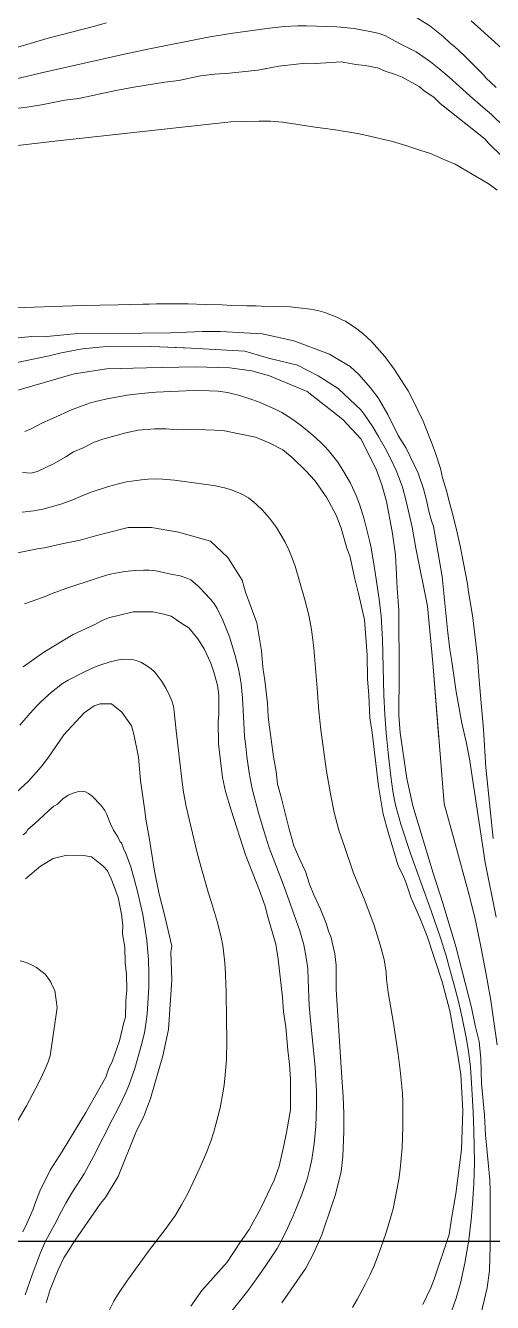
# Model space of a CAD drawing. Header units: metres. Extents: x 548946 to 557077, y 1838800 to 1845419.
# Drawn here: x 551361.1 to 551527.1, y 1842978.2 to 1843432.4 of the extents above; entities that cross this region are included whole.
import ezdxf

# ---------------------------------------------------------------- set-up
doc = ezdxf.new("R2010")
doc.units = ezdxf.units.M
doc.header["$LTSCALE"] = 28
for name, color, linetype, lineweight in [('1', 7, 'Continuous', 13), ('2', 7, 'Continuous', 13), ('60', 7, 'Continuous', 25)]:
    doc.layers.add(name, color=color, linetype=linetype, lineweight=lineweight)

msp = doc.modelspace()

# ---------------------------------------------------------------- linework, layer by layer
at = {"layer": '1'}
for points in [[(551492.02, 1843440.22), (551504.87, 1843432.29), (551509.62, 1843428.51), (551512.2, 1843426.01), (551513.59, 1843424.9), (551517.01, 1843421.74), (551523.89, 1843414.9), (551524.78, 1843413.73), (551528.47, 1843410.34)], [(551536.48, 1843418.71), (551523.03, 1843431.03), (551519.54, 1843434.09)], [(551535.44, 1843392.33), (551526.74, 1843400.71), (551523.74, 1843403.38), (551519.05, 1843407.35), (551511.77, 1843413.97), (551508.07, 1843417.15), (551505.07, 1843419.53), (551502.42, 1843421.4), (551499.98, 1843422.99), (551497.4, 1843424.38), (551493.56, 1843426.18), (551489.11, 1843428.67), (551488.19, 1843429.1), (551486.88, 1843429.55), (551485.27, 1843429.97), (551483.51, 1843430.32), (551477.95, 1843431.28), (551474.35, 1843431.74), (551471.75, 1843431.98), (551460.94, 1843432.32), (551457.94, 1843432.3), (551453.01, 1843432.04), (551446.94, 1843431.34), (551434, 1843429.53), (551426.05, 1843428.31), (551405.16, 1843424.14), (551395.73, 1843422.14), (551366.73, 1843415.58), (551348.72, 1843411.27)], [(551358.37, 1843424.67), (551369.18, 1843427.94), (551385.22, 1843432.06), (551389.9, 1843433.36)], [(551530.8, 1843385.61), (551525.65, 1843390.61), (551524.47, 1843392), (551508.54, 1843404.66), (551506.25, 1843406.94), (551502.95, 1843409.1), (551501, 1843410.66), (551495.02, 1843414.04), (551492.62, 1843415.03), (551488.93, 1843416.14), (551486.25, 1843417.35), (551481.85, 1843418.12), (551478.5, 1843418.5), (551473.31, 1843419.43), (551464.23, 1843418.9), (551460.66, 1843419), (551451.13, 1843417.91), (551443.66, 1843416.54), (551433.63, 1843415.4), (551428.33, 1843415.04), (551423.32, 1843414.47), (551415.63, 1843412.83), (551410.61, 1843412.25), (551399.63, 1843410.49), (551393.17, 1843409.24), (551380.02, 1843406.47), (551375, 1843405.89), (551366.81, 1843404.19), (551361.58, 1843403.34), (551357.56, 1843402.88)], [(551446.87, 1843417.13), (551443.66, 1843416.54), (551433.63, 1843415.4), (551428.33, 1843415.04), (551423.32, 1843414.47), (551415.63, 1843412.83), (551410.61, 1843412.25), (551399.63, 1843410.49), (551393.17, 1843409.24), (551380.02, 1843406.47), (551375, 1843405.89), (551366.81, 1843404.19), (551361.58, 1843403.34), (551357.56, 1843402.88)], [(551573.9, 1843341.82), (551570.45, 1843347.71), (551568.21, 1843351.78), (551564.62, 1843356.45), (551562.49, 1843359.51), (551557.96, 1843363.56), (551554.33, 1843366.45), (551548.68, 1843371.39), (551530.8, 1843385.61), (551525.65, 1843390.61), (551524.47, 1843392), (551509.54, 1843403.86)], [(551350.98, 1843320.56), (551363.29, 1843321.72), (551367.36, 1843321.68), (551379.68, 1843322.83), (551402.54, 1843322.91), (551412.69, 1843323.05), (551424.06, 1843323.59), (551430.42, 1843323.56), (551445.25, 1843322.71), (551450.72, 1843321.56), (551456.47, 1843320.19), (551469.19, 1843315.54), (551476.57, 1843311.05), (551479.7, 1843308.11), (551483.79, 1843303.49), (551486.47, 1843299.99), (551489.95, 1843294.04), (551493.6, 1843286.58), (551496.4, 1843282.07), (551500.72, 1843273.16), (551502.64, 1843267.54), (551503.54, 1843264.08), (551504.62, 1843259.13), (551505.46, 1843256.17), (551506.19, 1843254.22), (551509.29, 1843236.38), (551511.17, 1843217.44), (551511.97, 1843210.42), (551512.71, 1843206.18), (551514.19, 1843195.43), (551516.24, 1843184.23), (551517.76, 1843177.54), (551518.95, 1843171.58), (551524.47, 1843134.7), (551528.45, 1843115.25)], [(551350.98, 1843320.56), (551363.29, 1843321.72), (551367.36, 1843321.68), (551379.68, 1843322.83), (551402.54, 1843322.91), (551412.69, 1843323.05), (551424.06, 1843323.59), (551430.42, 1843323.56), (551445.25, 1843322.71), (551450.72, 1843321.56), (551456.47, 1843320.19), (551469.19, 1843315.54), (551476.57, 1843311.05), (551479.7, 1843308.11), (551483.79, 1843303.49), (551486.47, 1843299.99), (551489.95, 1843294.04), (551493.6, 1843286.58), (551496.4, 1843282.07), (551500.72, 1843273.16), (551502.64, 1843267.54), (551503.54, 1843264.08), (551504.62, 1843259.13), (551505.46, 1843256.17), (551506.19, 1843254.22), (551509.29, 1843236.38), (551511.17, 1843217.44), (551511.97, 1843210.42), (551512.71, 1843206.18), (551514.19, 1843195.43), (551516.24, 1843184.23), (551517.76, 1843177.54), (551518.95, 1843171.58), (551524.47, 1843134.7), (551528.45, 1843115.25)], [(551358.05, 1843312.51), (551369.46, 1843314.86), (551373.3, 1843315.81), (551378.76, 1843316.9), (551381.31, 1843317.35), (551386.03, 1843317.84), (551391.21, 1843318.28), (551405.88, 1843318.26), (551419.99, 1843317.57), (551439.04, 1843316.52), (551447.51, 1843314.07), (551457.75, 1843311.63), (551465.15, 1843307.79), (551472.21, 1843303.25), (551480.43, 1843295.55), (551481.49, 1843294.12), (551484.56, 1843289.59), (551486.74, 1843285.99), (551489.01, 1843282.02), (551490.87, 1843278.4), (551492.89, 1843274.06), (551493.99, 1843271.33), (551495.13, 1843268.13), (551496.46, 1843263.25), (551498.52, 1843253.95), (551499.84, 1843246.48), (551504.07, 1843225.79), (551505.89, 1843205.65), (551510, 1843155.5), (551513.68, 1843142.25), (551518.7, 1843123.53), (551520.93, 1843114.62), (551523.11, 1843104.23), (551525.29, 1843092.97), (551526.58, 1843085.52), (551528.77, 1843069.81)], [(551364.96, 1843313.93), (551369.46, 1843314.86), (551373.3, 1843315.81), (551378.76, 1843316.9), (551381.31, 1843317.35), (551386.03, 1843317.84), (551391.21, 1843318.28), (551405.88, 1843318.26), (551417.63, 1843317.69)], [(551524.63, 1843037.66), (551524.32, 1843044.74), (551523.28, 1843056.06), (551523.03, 1843064.92), (551522.34, 1843070.94), (551520.93, 1843076.63), (551519.68, 1843083.09), (551514.15, 1843104.82), (551509.64, 1843119.8), (551506.09, 1843130.83), (551498.86, 1843154.88), (551496.62, 1843164.49), (551494.27, 1843180.8), (551493.8, 1843187.1), (551493.92, 1843201.6), (551493.85, 1843224.45), (551493.21, 1843232.26), (551492.61, 1843244.13), (551491.41, 1843252.38), (551489.43, 1843263.08), (551487.73, 1843268.98), (551485.82, 1843274.61), (551480.27, 1843285.41), (551473.89, 1843292.3), (551461.27, 1843302.2), (551447.87, 1843307.79), (551441.51, 1843309.53), (551433.75, 1843310.58), (551421.4, 1843310.93), (551404.11, 1843310.58), (551390, 1843310.23), (551378.36, 1843308.48), (551352.7, 1843301.04)], [(551360.8, 1843288.02), (551363.05, 1843288.9), (551367.17, 1843291.01), (551370.9, 1843292.76), (551377.69, 1843295.75), (551381.59, 1843297.26), (551384.21, 1843298.16), (551385.94, 1843298.65), (551390.06, 1843299.61), (551397.17, 1843300.9), (551402.17, 1843301.55), (551407.46, 1843302), (551420.87, 1843302.51), (551426.52, 1843302.5), (551429.55, 1843302.27), (551432.89, 1843301.81), (551434.77, 1843301.43), (551436.78, 1843300.87), (551441.16, 1843299.5), (551443.96, 1843298.5), (551449.9, 1843295.91), (551452.17, 1843294.78), (551455.73, 1843292.53), (551458.78, 1843290.4), (551463.26, 1843286.71), (551466.14, 1843284.09), (551467.53, 1843282.7)], [(551484.49, 1843289.7), (551484.56, 1843289.59), (551486.74, 1843285.99), (551489.01, 1843282.02), (551490.87, 1843278.4), (551492.89, 1843274.06), (551493.99, 1843271.33), (551495.13, 1843268.13), (551496.46, 1843263.25), (551498.52, 1843253.95), (551499.84, 1843246.48), (551504.07, 1843225.79), (551505.89, 1843205.65), (551508.11, 1843178.52)], [(551467.53, 1843282.7), (551468.82, 1843281.24), (551472.09, 1843277.08), (551474.31, 1843273.6), (551476.59, 1843269.6), (551478.67, 1843265.17), (551479.86, 1843262.1), (551481.51, 1843256.81), (551483.54, 1843248.7), (551483.98, 1843246.59), (551485.2, 1843239.39), (551486.79, 1843228.38), (551487.5, 1843222.28), (551488, 1843213.99), (551488.52, 1843194.13), (551488.83, 1843187.35), (551489.33, 1843180.82), (551490.01, 1843173.68), (551490.95, 1843165.21), (551491.71, 1843160.03), (551492.3, 1843156.83), (551492.8, 1843154.68), (551494.57, 1843148.31), (551498.01, 1843137.89), (551505.36, 1843117.51), (551508.67, 1843107.84), (551510.61, 1843101.5), (551512.25, 1843095.8), (551513.88, 1843089.73), (551515.23, 1843084.3), (551516.35, 1843079.45), (551517.76, 1843072.44), (551518.48, 1843068.24), (551518.93, 1843064.86), (551519.26, 1843061.87), (551519.8, 1843054.18), (551520.22, 1843045.98), (551520.44, 1843039.19), (551520.71, 1843028.1), (551520.55, 1843020.28), (551519.95, 1843011.63), (551519.56, 1843007.55), (551518.71, 1843000.44), (551517.28, 1842992.14), (551515.74, 1842985.03), (551514.18, 1842979.64), (551511.8, 1842972.98)], [(551359.84, 1843259.31), (551364.02, 1843259.79), (551367.27, 1843260.39), (551369.8, 1843261.01), (551373.66, 1843262.13), (551377.92, 1843263.67), (551380.68, 1843264.89), (551384.4, 1843266.39), (551390.54, 1843268.43), (551394.16, 1843269.4), (551396.99, 1843270.02), (551402.29, 1843270.83), (551404.71, 1843271.04), (551407.14, 1843271.1), (551409.94, 1843270.99), (551414.01, 1843270.63), (551419.32, 1843269.99), (551426.27, 1843269.03), (551428.62, 1843268.62), (551432.33, 1843267.77), (551434.2, 1843267.23), (551436.3, 1843266.45), (551437.94, 1843265.72), (551439.49, 1843264.91), (551440.35, 1843264.35), (551442.32, 1843262.81), (551443.27, 1843262), (551445.34, 1843260.01), (551447.84, 1843257.2), (551450.3, 1843253.83), (551453.4, 1843248.63), (551454.72, 1843245.85), (551455.7, 1843243.57), (551456.91, 1843240.02), (551460.33, 1843228.59), (551461.87, 1843222.69), (551462.8, 1843217.55), (551463.62, 1843210.88), (551464.81, 1843196.71), (551465.42, 1843188.45), (551466.11, 1843181.88), (551468.11, 1843167.17), (551469.51, 1843159.04), (551470.88, 1843152.46), (551472.55, 1843146.14), (551474.45, 1843140.39), (551477.64, 1843131.2), (551478.85, 1843128.01), (551481.74, 1843121.16), (551485.01, 1843112.3), (551487.23, 1843105.39), (551488.57, 1843100.13), (551489.35, 1843095.61), (551489.46, 1843093.22), (551490.01, 1843088.42), (551491.99, 1843077.57), (551493.56, 1843066.44), (551494.29, 1843060.84), (551494.82, 1843056.01), (551495.08, 1843052.53), (551495.21, 1843049.49), (551495.29, 1843046.21), (551495.28, 1843040.62), (551494.96, 1843033.21), (551494.67, 1843029.38), (551494.28, 1843025.61), (551493.77, 1843021.91), (551493.16, 1843018.25), (551491.77, 1843011.45), (551490.45, 1843006.62), (551489.23, 1843002.73), (551487.47, 1842997.58), (551486.17, 1842994.07), (551484.9, 1842990.93), (551483.5, 1842987.88), (551481.97, 1842984.79), (551479.02, 1842979.25), (551477.37, 1842976.33)], [(551463.43, 1842995.55), (551466.48, 1843002.25), (551470.07, 1843013.08), (551471.23, 1843016.26), (551473.32, 1843024.63), (551473.97, 1843030.04), (551474.22, 1843038.96), (551474.25, 1843045.32), (551474.07, 1843051.39), (551473.54, 1843058.19), (551471.49, 1843089.46), (551471.58, 1843095.32), (551471.51, 1843098.11), (551471.06, 1843102.12), (551469.59, 1843108.3), (551468.85, 1843110.25), (551468.07, 1843112.7), (551465.93, 1843118.05), (551463.57, 1843123.11), (551462.11, 1843127.01), (551460.59, 1843131.41), (551458.57, 1843135.75), (551456.49, 1843140.6), (551454.74, 1843147), (551451.97, 1843157.87), (551450.67, 1843162.55), (551450.16, 1843167.06), (551449.3, 1843172.3), (551447.65, 1843184.56), (551447.42, 1843186.57), (551447.12, 1843191.36), (551446.2, 1843199.39), (551445.41, 1843204.12), (551445, 1843209.92), (551443.35, 1843219.89), (551439.3, 1843230.87), (551438.06, 1843235.04), (551433.07, 1843243.11), (551426.8, 1843249), (551415.53, 1843252.13), (551405.83, 1843253.86), (551397.63, 1843253.86), (551388.16, 1843251.44), (551384.7, 1843250.53), (551380.53, 1843249.29), (551374.57, 1843248.1), (551367.88, 1843246.58), (551365.87, 1843246.35), (551357.68, 1843244.65)], [(551360.66, 1843226.69), (551363.44, 1843227.58), (551368.04, 1843229.24), (551370.58, 1843230.3), (551375.46, 1843232.09), (551385.83, 1843235.6), (551389.88, 1843236.88), (551391.77, 1843237.38), (551394.32, 1843237.88), (551396.37, 1843238.15), (551399.98, 1843238.52), (551403.04, 1843238.68), (551405.01, 1843238.65), (551407.44, 1843238.38)], [(551407.44, 1843238.38), (551413.39, 1843237.11), (551416.12, 1843236.64), (551418.84, 1843235.74), (551419.92, 1843235.19), (551422.28, 1843233.16), (551423.31, 1843232.19), (551424.7, 1843230.58), (551426.83, 1843228.33), (551428.04, 1843226.86), (551428.62, 1843226.02), (551429.2, 1843224.99), (551431.22, 1843220.92), (551433.58, 1843214.98), (551435.56, 1843208.71), (551436.8, 1843203.59), (551437.3, 1843201.05), (551437.72, 1843198.19), (551438.25, 1843193.22), (551438.66, 1843184.2), (551438.99, 1843179.66), (551439.38, 1843175.93), (551439.78, 1843172.36), (551440.61, 1843166.51), (551441.71, 1843160.88), (551443.97, 1843152.38), (551445.96, 1843145.6), (551447.77, 1843139.91), (551449.09, 1843136.22), (551452.75, 1843126.98), (551454.77, 1843121.43), (551458.64, 1843110.32), (551460.07, 1843105.34), (551460.93, 1843100.92), (551461.41, 1843096.81), (551461.64, 1843092.94), (551461.94, 1843083.75), (551462.38, 1843078.41), (551464.02, 1843062.03), (551464.36, 1843057.34), (551464.57, 1843053.37), (551464.59, 1843048.26), (551464.28, 1843040.87), (551463.75, 1843034.56), (551462.9, 1843029.06), (551462.2, 1843025.85), (551461.22, 1843022.05), (551459.34, 1843016.51), (551456.25, 1843008.97), (551454.41, 1843004.88), (551452.37, 1843000.71), (551450.51, 1842997.4), (551446.33, 1842990.91), (551443.27, 1842986.53), (551440.15, 1842982.3), (551432.3, 1842972.44)], [(551360.27, 1843204.29), (551367.56, 1843209.44), (551378.02, 1843215.72), (551385.98, 1843219.43), (551388.37, 1843220.72), (551390.54, 1843221.73), (551399.36, 1843223.83), (551403.84, 1843223.83), (551406.32, 1843223.83), (551410.22, 1843222.96), (551412.84, 1843222.25), (551416.7, 1843219.64), (551419.16, 1843218.14), (551422.4, 1843214.19), (551424.59, 1843210.63), (551426.95, 1843205.57), (551428.07, 1843202.39), (551429.37, 1843197.71), (551429.77, 1843194.2), (551429.8, 1843187.35), (551429.58, 1843184.78), (551429.72, 1843176.92), (551431.1, 1843164.88), (551432.17, 1843159.92), (551434.2, 1843153.29), (551439.33, 1843137.36), (551444.33, 1843124.72), (551446.24, 1843119.1), (551447.15, 1843115.65), (551450.08, 1843105.56), (551450.93, 1843100.33), (551452.48, 1843086.78), (551452.84, 1843081.49), (551453.69, 1843076.25), (551454.39, 1843067.94), (551454.96, 1843062.93), (551455.31, 1843057.63), (551455.29, 1843046.7), (551453.92, 1843038.67), (551452.94, 1843033.98), (551451.23, 1843026.67), (551449.52, 1843021.65), (551444.81, 1843011.71), (551440.6, 1843004.11), (551437.55, 1842999.7), (551432.78, 1842992.55), (551423.78, 1842982.37), (551419.84, 1842976.84)], [(551368.37, 1842978.06), (551369.86, 1842982.81), (551372.63, 1842989.73), (551374.68, 1842994.03), (551378.78, 1843000.34), (551387.72, 1843013.31), (551389.49, 1843015.54), (551393.98, 1843022.92), (551400.51, 1843039.16), (551403, 1843044.02), (551405.55, 1843050.67), (551409.9, 1843065.9), (551411.88, 1843075.27), (551413.16, 1843092.95), (551412.79, 1843102.82), (551413.06, 1843104.88), (551410.52, 1843116.03), (551408.65, 1843123.44), (551406.95, 1843131.63), (551405.07, 1843143.61), (551403.82, 1843150.07), (551403.48, 1843153.08), (551402, 1843163.84), (551401.3, 1843172.14), (551399.6, 1843180.33), (551398.75, 1843183.28), (551395.38, 1843188.14), (551391.65, 1843191.09), (551388.91, 1843191.09), (551387.67, 1843191.09), (551385.43, 1843190.35), (551381.95, 1843187.89), (551374.73, 1843180.03)], [(551374.73, 1843180.03), (551369.07, 1843171.76), (551366.63, 1843168.68), (551362.13, 1843163.59), (551353.63, 1843155.76)], [(551360.2, 1843144.52), (551361.28, 1843145.3), (551361.86, 1843146.43), (551364.48, 1843148.65), (551365.74, 1843149.69), (551367.65, 1843151.57), (551369.24, 1843153.03), (551371.18, 1843154.66), (551372.47, 1843155.45), (551374.38, 1843157.33), (551376.24, 1843158.57), (551378.27, 1843159.46), (551379.98, 1843159.92), (551381.22, 1843160.08), (551382.39, 1843159.84), (551383.47, 1843159.22), (551384.73, 1843158.25), (551387.9, 1843155.11), (551389.28, 1843153.14), (551389.96, 1843151.71), (551390.54, 1843150.14), (551391.25, 1843148.46), (551392.42, 1843146.21), (551393.86, 1843143.74), (551394.71, 1843141.96), (551395.19, 1843141.71), (551395.96, 1843139.62), (551396.76, 1843137.88), (551398.38, 1843133.46), (551399.77, 1843128.83), (551401.03, 1843123.93), (551402.75, 1843116.18), (551403.55, 1843111.7), (551404.21, 1843107.06), (551404.51, 1843104.06), (551404.75, 1843100.2), (551404.92, 1843094.96), (551404.88, 1843090.36), (551404.73, 1843086.38), (551404.32, 1843080.78), (551403.91, 1843077.25), (551403.38, 1843074.07), (551402.26, 1843069.4), (551399.89, 1843061.34), (551397.79, 1843055.37), (551396.74, 1843052.82), (551394.23, 1843047.63), (551391.99, 1843043.38), (551385.27, 1843030.1), (551381.88, 1843023.97), (551377.81, 1843017.49), (551375.39, 1843013.45), (551373.21, 1843009.36), (551372.2, 1843007.29), (551368.2, 1842999.96), (551366.23, 1842995.63), (551363.4, 1842988.03), (551360.92, 1842980.92)], [(551360.15, 1843003.29), (551361.59, 1843006.25), (551363.8, 1843011.33), (551364.35, 1843013.17), (551366.12, 1843017.7), (551369.83, 1843025.23), (551374.16, 1843031.83), (551382.48, 1843045.74), (551389.69, 1843058.25), (551390.62, 1843061.15), (551392.06, 1843064.11), (551394.55, 1843071.26), (551396.09, 1843077.79), (551396.64, 1843079.63), (551396.73, 1843085.48), (551397.06, 1843089.33), (551396.93, 1843094.91), (551396.47, 1843098.92), (551396.34, 1843104.49), (551395.54, 1843109.23), (551395.7, 1843112.3), (551395.24, 1843116.31), (551394.05, 1843122.27), (551392.58, 1843126.17), (551391.52, 1843128.84), (551390.17, 1843131.74), (551388.71, 1843133.35), (551384.52, 1843136.68), (551381.68, 1843137.12), (551379.11, 1843137.33), (551375.32, 1843137.15), (551370.86, 1843136.14), (551366.36, 1843133.33), (551361.02, 1843128.91)], [(551359.12, 1843099.67), (551361.34, 1843099.06), (551363.2, 1843098.28), (551364.96, 1843097.37), (551366.49, 1843096.17), (551368.03, 1843094.98), (551369.1, 1843093.47), (551370.03, 1843092.07), (551370.72, 1843090.64)], [(551370.72, 1843090.64), (551371.54, 1843089.11), (551372.33, 1843083.09), (551369.8, 1843065.84), (551369.11, 1843063.74), (551368.23, 1843061.55), (551366.6, 1843058.05), (551364.76, 1843054.35), (551361.44, 1843048.11), (551353.26, 1843034.09), (551351.46, 1843030.6), (551348.15, 1843023.8), (551346.12, 1843019.33), (551343.19, 1843012.15), (551341.7, 1843008.22), (551340.47, 1843004.55), (551339.05, 1842999.77), (551335.3, 1842986.23), (551334.78, 1842983.95), (551334.14, 1842980.47), (551333.65, 1842976.74)], [(551521.29, 1842966.9), (551525.25, 1842983.36), (551526.07, 1842989.55), (551526.32, 1842998.47), (551526.35, 1843004.83), (551526.36, 1843018.04), (551526.18, 1843021.84), (551525.03, 1843034.15), (551524.63, 1843037.66)], [(551452.23, 1842978), (551460.72, 1842990.41), (551463.43, 1842995.55)]]:
    msp.add_lwpolyline(points, dxfattribs=at)
at = {"layer": '2'}
for points in [[(551452.52, 1843397.97), (551448.18, 1843398.37), (551444.09, 1843398.4), (551434.04, 1843398.15), (551371.5, 1843391.21), (551344.92, 1843388.15)], [(551452.52, 1843397.97), (551448.18, 1843398.37), (551444.09, 1843398.4), (551434.04, 1843398.15), (551371.5, 1843391.21), (551344.92, 1843388.15)], [(551528.82, 1843373.87), (551525.99, 1843375.94), (551521.38, 1843378.71), (551519.89, 1843379.53), (551513.9, 1843383.04), (551510.44, 1843384.54), (551505.09, 1843386.82), (551501.67, 1843387.92), (551496.27, 1843389.7), (551491.52, 1843391.15), (551482.49, 1843393.31), (551479.12, 1843394.03), (551471.18, 1843395.31), (551463.28, 1843396.4), (551452.52, 1843397.97)], [(551528.82, 1843373.87), (551525.99, 1843375.94), (551521.38, 1843378.71), (551519.89, 1843379.53), (551513.9, 1843383.04), (551510.44, 1843384.54), (551505.09, 1843386.82), (551501.67, 1843387.92), (551496.27, 1843389.7), (551491.52, 1843391.15), (551482.49, 1843393.31), (551479.12, 1843394.03), (551471.18, 1843395.31), (551463.28, 1843396.4), (551452.52, 1843397.97)], [(551353.85, 1843331.88), (551381.24, 1843332.83), (551393.98, 1843333.09), (551402.74, 1843333.3), (551405.04, 1843333.26), (551407.62, 1843333.36), (551414.81, 1843333.38), (551418.9, 1843333.35), (551425.01, 1843333.15), (551431.01, 1843333.04), (551434.43, 1843332.83), (551439.73, 1843332.74), (551443.12, 1843332.73), (551444.83, 1843332.62), (551449.74, 1843332.49), (551455.14, 1843332.31), (551458.28, 1843331.97), (551462.42, 1843331.54), (551465.07, 1843331.05), (551467.54, 1843330.33), (551471.73, 1843328.62), (551473.95, 1843327.57), (551474.89, 1843327.18), (551478.88, 1843324.55), (551480.97, 1843322.89), (551484.09, 1843320.05), (551485.01, 1843318.96), (551488.9, 1843314.62), (551492.2, 1843310.2), (551497.17, 1843302.49), (551498.21, 1843300.41), (551502.51, 1843291.63), (551505.73, 1843283.51), (551507.04, 1843279.97), (551508.63, 1843274.76), (551509.41, 1843271.46), (551510.82, 1843266.93), (551511.96, 1843262.27), (551512.95, 1843258.79), (551514.62, 1843252.1), (551515.73, 1843246.74), (551516.46, 1843242.93), (551516.86, 1843241.18), (551518.2, 1843233.85), (551518.54, 1843231.79), (551520.19, 1843221.7), (551521.79, 1843207.72), (551522.25, 1843201.08), (551522.64, 1843196.84), (551523.98, 1843181.96), (551524.72, 1843168.42), (551527.32, 1843143.26)], [(551353.85, 1843331.88), (551381.24, 1843332.83), (551393.98, 1843333.09), (551402.74, 1843333.3), (551405.04, 1843333.26), (551407.62, 1843333.36), (551414.81, 1843333.38), (551418.9, 1843333.35), (551425.01, 1843333.15), (551431.01, 1843333.04), (551434.43, 1843332.83), (551439.73, 1843332.74), (551443.12, 1843332.73), (551444.83, 1843332.62), (551449.74, 1843332.49), (551455.14, 1843332.31), (551458.28, 1843331.97), (551462.42, 1843331.54), (551465.07, 1843331.05), (551467.54, 1843330.33), (551471.73, 1843328.62), (551473.95, 1843327.57), (551474.89, 1843327.18), (551478.88, 1843324.55), (551480.97, 1843322.89), (551484.09, 1843320.05), (551485.01, 1843318.96), (551488.9, 1843314.62), (551492.2, 1843310.2), (551497.17, 1843302.49), (551498.21, 1843300.41), (551502.51, 1843291.63), (551505.73, 1843283.51), (551507.04, 1843279.97), (551508.63, 1843274.76), (551509.41, 1843271.46), (551510.82, 1843266.93), (551511.96, 1843262.27), (551512.95, 1843258.79), (551514.62, 1843252.1), (551515.73, 1843246.74), (551516.46, 1843242.93), (551516.86, 1843241.18), (551518.2, 1843233.85), (551518.54, 1843231.79), (551520.19, 1843221.7), (551521.79, 1843207.72), (551522.25, 1843201.08), (551522.64, 1843196.84), (551523.98, 1843181.96), (551524.72, 1843168.42), (551527.32, 1843143.26)], [(551502.35, 1842977.39), (551505.23, 1842983.31), (551506.39, 1842986.49), (551511.69, 1843002.34), (551512.57, 1843008.03), (551514.1, 1843016.84), (551516.11, 1843032.57), (551516.57, 1843046.35), (551515.86, 1843059.22), (551514.83, 1843065.97), (551511.99, 1843081.9), (551509.28, 1843092.27), (551503.87, 1843108.42), (551501.34, 1843114.99), (551498.25, 1843122), (551496.34, 1843127.63), (551495.27, 1843130.3), (551493.65, 1843133.42), (551489.98, 1843145.45), (551488.23, 1843151.85), (551486.58, 1843161.83), (551484.4, 1843180.89), (551483.55, 1843186.13), (551483.13, 1843194.21), (551482.72, 1843200.01), (551482.53, 1843208.37), (551481.59, 1843220.97), (551479.56, 1843229.88), (551478.14, 1843235.57), (551476.44, 1843243.76), (551475.38, 1843246.43), (551473.29, 1843253.56), (551471.49, 1843258.18), (551468.24, 1843264.41), (551463.98, 1843270.53), (551460.79, 1843273.98), (551455.92, 1843278.76), (551452.57, 1843281.42), (551447.71, 1843283.92), (551442.91, 1843285.91), (551431.19, 1843288.38), (551419.2, 1843288.78), (551414.91, 1843288.55), (551411.06, 1843288.87), (551406.99, 1843288.91), (551401.19, 1843288.5), (551396.74, 1843287.48), (551388.6, 1843285.28), (551385.43, 1843284.16), (551381.59, 1843282.19), (551378.19, 1843280.79), (551375.36, 1843278.94), (551371.07, 1843276.42), (551365.28, 1843273.72), (551363.05, 1843273.21), (551359.99, 1843273.37)], [(551359.02, 1843183.47), (551362.72, 1843187.77), (551365.34, 1843190.64), (551366.55, 1843191.87), (551370.33, 1843195.27), (551374.28, 1843198.3), (551376.27, 1843199.57), (551382.02, 1843202.54), (551385.65, 1843204.14), (551387.1, 1843204.7), (551391.2, 1843206.07), (551394.72, 1843206.93), (551395.82, 1843206.97), (551399.1, 1843206.85), (551400.73, 1843206.44), (551402.08, 1843205.91), (551403.29, 1843205.27), (551404.21, 1843204.68), (551405.74, 1843203.54), (551406.94, 1843202.45), (551407.94, 1843201.29), (551409.64, 1843198.94), (551411.02, 1843196.69), (551412.05, 1843194.7), (551413.1, 1843192.21), (551413.65, 1843190.32), (551413.99, 1843188.37), (551414.7, 1843181.46), (551416.66, 1843164.25), (551417.19, 1843160.34), (551418.25, 1843154.58), (551422.14, 1843138.15), (551423.48, 1843132.87), (551426.04, 1843124.13), (551427.23, 1843120.42), (551429.32, 1843113.36), (551430.67, 1843107.97), (551431.22, 1843105.09), (551431.87, 1843100.09), (551432.07, 1843097.38), (551432.41, 1843088.69), (551432.59, 1843078.7), (551432.64, 1843071.44), (551432.52, 1843064.59), (551431.95, 1843057.78), (551431.71, 1843055.57), (551431.36, 1843053.31), (551430.3, 1843047.43), (551428.93, 1843041.9), (551428.04, 1843038.83), (551426.98, 1843035.55), (551425.44, 1843031.53), (551423.14, 1843026.23), (551419.86, 1843019.16), (551418.63, 1843016.71), (551416.54, 1843012.84), (551414.36, 1843009.23), (551411.13, 1843004.59), (551404.84, 1842996.37), (551397.12, 1842985.7), (551394.17, 1842981.33), (551392.51, 1842978.59), (551390.31, 1842974.39)]]:
    msp.add_lwpolyline(points, dxfattribs=at)
at = {"layer": '60'}
msp.add_line((549000, 1843000), (553000, 1843000), dxfattribs=at)

doc.saveas('drawing.dxf')
